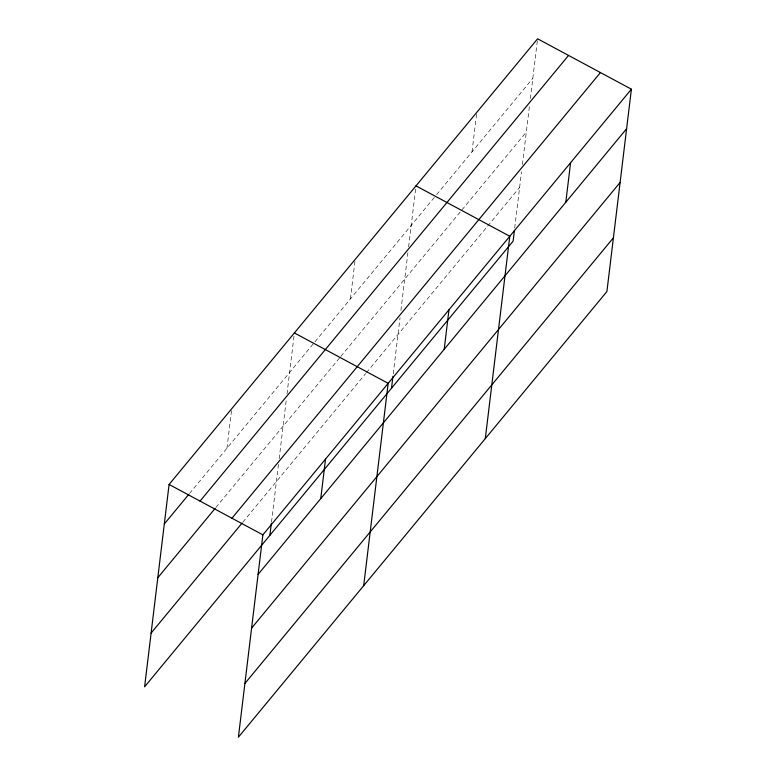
<?xml version="1.0" encoding="UTF-8"?>
<svg xmlns="http://www.w3.org/2000/svg" width="776" height="776" viewBox="0 0 776 776"><rect width="100%" height="100%" fill="white"/><g stroke="black" fill="none" stroke-linecap="round" stroke-linejoin="round"><path stroke-width="0.58" stroke-dasharray="3.88 2.91" d="M226.961 448.237L231.743 408.709M271.493 522.151L278.584 463.505M279.166 458.694L286.276 399.931M287.004 393.965L294.385 332.943M350.403 298.935L355.049 260.6M393.238 373.886L400.047 317.636M400.92 310.419L407.885 252.86M408.613 246.894L415.849 187.064M472.012 151.863L476.648 113.529M514.701 228.008L521.511 171.768M522.384 164.551L529.494 105.788M530.367 98.63L537.458 39.993M189.519 493.507L435.84 195.61M436.607 194.679L532.821 78.328M215.874 507.504L340.053 357.319M340.829 356.388L526.312 132.056M242.791 522.209L365.68 373.576M366.456 372.645L519.619 187.414"/><path stroke-width="1.16" d="M631.392 89.192L262.88 534.858L238.397 737.2L606.91 291.534L631.392 89.192L537.603 38.8L169.09 484.466L144.608 686.808L513.12 241.142L514.42 230.394M269.902 535.285L271.348 523.344M320.75 498.619L325.532 459.091M363.692 585.676L388.175 383.325L294.385 332.943M391.511 388.213L392.957 376.273M444.202 349.326L448.984 309.789M485.301 438.605L509.783 236.263L415.994 185.871M565.801 202.255L570.593 162.727M164.308 523.994L188.752 494.428M200.043 501.092L568.556 55.426M157.809 577.722L215.107 508.435M231.937 518.232L600.44 72.556M151.107 633.08L242.025 523.131M258.098 574.385L626.61 128.719M251.599 628.114L620.111 182.447M244.896 683.472L613.409 237.805M169.09 484.466L262.88 534.858"/></g></svg>
